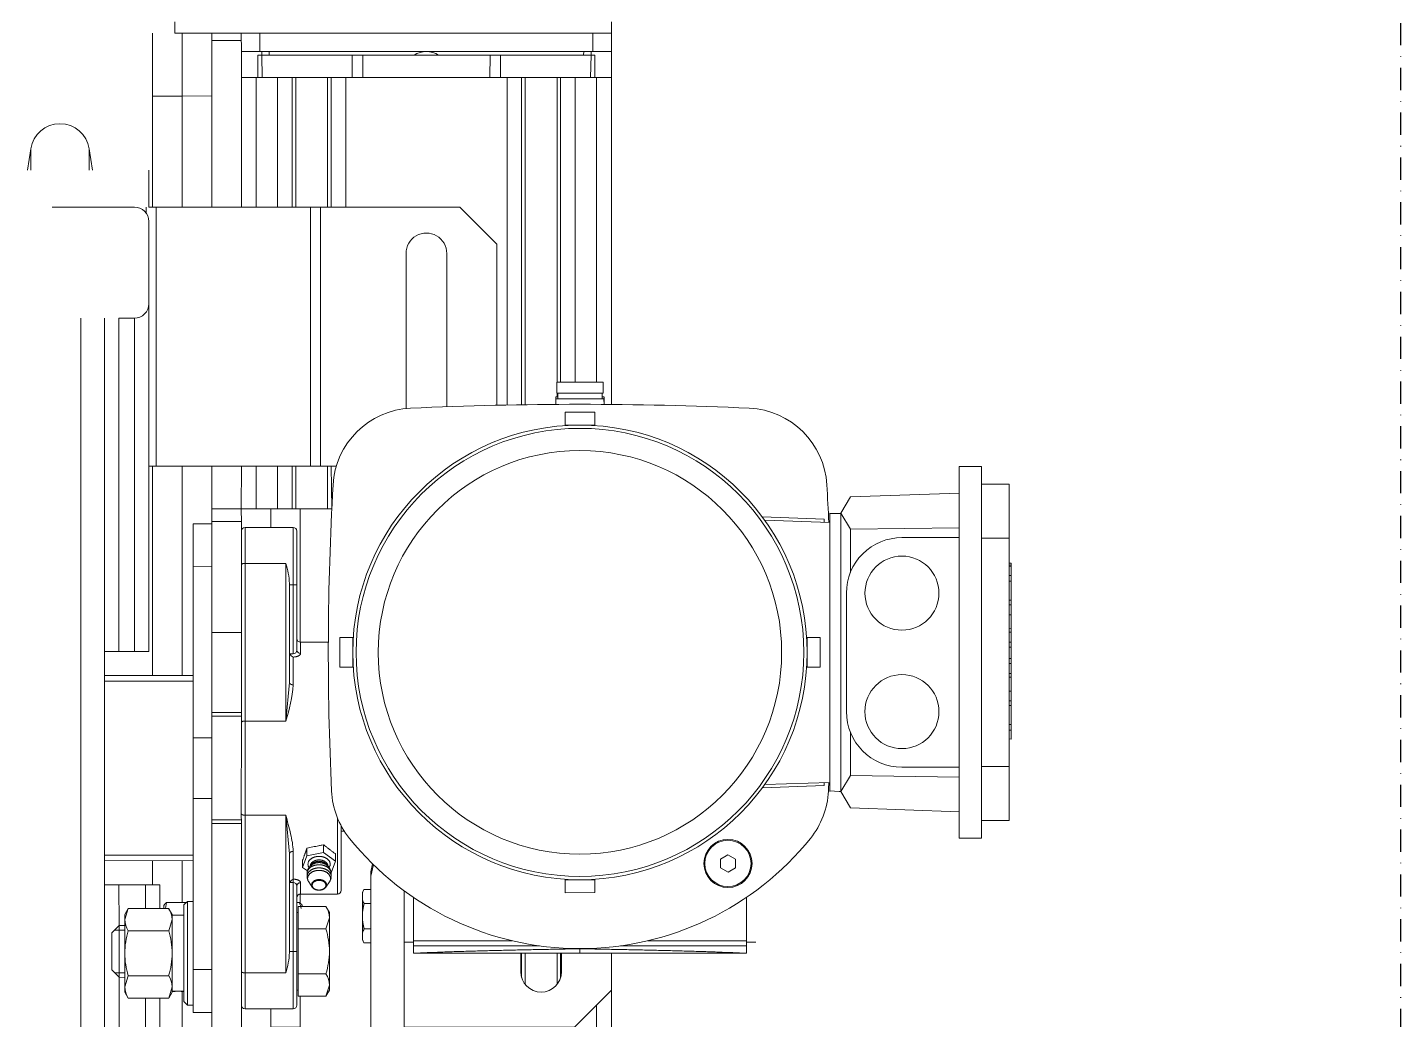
# Model space of a CAD drawing. Header units: millimetres. Extents: x 2179 to 48742, y 3478 to 161002.
# Drawn here: x 34698.8 to 35069.8, y 140109 to 140376.9 of the extents above; entities that cross this region are included whole.
import ezdxf

# ---------------------------------------------------------------- set-up
doc = ezdxf.new("R2010")
doc.units = ezdxf.units.MM
doc.linetypes.add('1_Čerchovaná 6_0mm', pattern=[12, 6, -3, 0, -3])
doc.layers.add('0-1', color=7, linetype='Continuous', lineweight=9)
doc.layers.add('2966-1_navrh dispozice stroju-HK_02_dwg-1', color=7, linetype='Continuous', lineweight=9, true_color=0x919191)
doc.layers.add('S-GRID-1', color=9, linetype='1_Čerchovaná 6_0mm', lineweight=25, true_color=0x808080)

# ---------------------------------------------------------------- blocks, each defined once
blk = doc.blocks.new('2966-1_navrh dispozice stroju-HK_02_dwg-876232-1NP _ stroje')
at = {"layer": '0-1'}
for p, q in [((-58568.56, 56900.21), (-58515.72, 56868.45)), ((-58575.66, 56888.73), (-58583.65, 56875.44)), ((-58743.44, 56879.91), (-58740.87, 56878.36)), ((-58529.56, 56877.35), (-58530.93, 56878.17)), ((-58730.59, 56872.18), (-58654.91, 56826.69)), ((-58739.59, 56868.84), (-58740.45, 56869.36)), ((-58606.78, 56846.09), (-58597.2, 56860.84)), ((-58530.51, 56843.5), (-58522.52, 56856.79)), ((-58578.52, 56854.86), (-58551.09, 56838.37)), ((-58751.17, 56849.57), (-58746.03, 56846.48)), ((-58752.63, 56847.15), (-58747.49, 56844.06)), ((-58533.38, 56825.99), (-58535.76, 56830.4)), ((-58657.52, 56825.34), (-58658.8, 56826.11)), ((-58657.95, 56825.6), (-58657.7, 56826.01)), ((-58657.27, 56825.75), (-58657.69, 56826.03)), ((-58537.05, 56824.68), (-58545.58, 56809.31)), ((-58770.34, 56817.68), (-58765.2, 56814.59)), ((-58667.69, 56817.16), (-58665.12, 56815.61)), ((-58664.99, 56815.83), (-58663.7, 56815.06)), ((-58771.8, 56815.26), (-58766.66, 56812.17)), ((-58712.8, 56809.57), (-58677.32, 56788.24)), ((-58682.56, 56778.56), (-58718.47, 56800.14)), ((-58789.81, 56796.94), (-58785.53, 56794.36)), ((-58783.38, 56795.99), (-58784.24, 56796.51)), ((-58790.68, 56791.62), (-58794.8, 56784.77)), ((-58511.98, 56783.36), (-58525.71, 56760.5)), ((-58511.62, 56783.14), (-58510.37, 56785.31)), ((-58756.23, 56761.58), (-58781.94, 56777.04)), ((-58790.18, 56763.33), (-58804.75, 56772.08)), ((-58680.11, 56752.35), (-58670.25, 56746.42)), ((-58765.37, 56746.38), (-58763.97, 56745.54)), ((-58763.96, 56748.73), (-58703.96, 56712.66)), ((-58767, 56743.66), (-58778.43, 56724.65)), ((-58685.04, 56744.13), (-58675.19, 56738.21)), ((-58684.54, 56744.97), (-58674.68, 56739.05)), ((-58687.06, 56740.78), (-58677.21, 56734.85)), ((-58674.05, 56740.1), (-58643.2, 56721.55)), ((-58535.46, 56737.74), (-58528.24, 56733.4)), ((-58534.96, 56738.58), (-58529.35, 56735.21)), ((-58534.84, 56738.77), (-58530.56, 56736.19)), ((-58517.95, 56739.69), (-58309.25, 56614.25)), ((-58690.05, 56735.8), (-58680.19, 56729.88)), ((-58539.89, 56730.37), (-58532.67, 56726.02)), ((-58656.96, 56728.75), (-58641.83, 56719.66)), ((-58544.6, 56729.08), (-58558.34, 56706.22)), ((-58536.22, 56726.76), (-58540.51, 56729.34)), ((-58540.4, 56729.53), (-58534.79, 56726.16)), ((-58686.38, 56719.59), (-58696.23, 56725.52)), ((-58745.46, 56721.27), (-58537.19, 56596.08)), ((-58669.14, 56719.73), (-58632.64, 56697.79)), ((-58748.73, 56715.82), (-58540.46, 56590.63)), ((-58640.75, 56717.83), (-58634.32, 56713.97)), ((-58704.48, 56711.81), (-58656.05, 56682.7)), ((-58675.58, 56707.27), (-58673.01, 56711.56)), ((-58594.96, 56705.48), (-58580.07, 56696.53)), ((-58593.78, 56704.77), (-58593.36, 56705.46)), ((-58513.72, 56665.98), (-58579.23, 56705.36)), ((-58557.98, 56706.01), (-58559.31, 56703.89)), ((-58573.82, 56700), (-58572.89, 56701.55)), ((-58634.26, 56697.6), (-58638.38, 56690.74)), ((-58587.61, 56699.27), (-58589.27, 56700.27)), ((-58567.93, 56696.46), (-58567, 56698.01)), ((-58592.85, 56693.4), (-58594.59, 56694.45)), ((-58590.04, 56694), (-58590.04, 56693.99)), ((-58588.68, 56696.24), (-58588.7, 56696.23)), ((-58582.93, 56693.4), (-58583.66, 56694.94)), ((-58565.71, 56694.55), (-58565.56, 56694.46)), ((-58662.75, 56671.56), (-58650.38, 56692.13)), ((-58649.1, 56691.35), (-58661.46, 56670.78)), ((-58590.76, 56690.75), (-58589.26, 56691.41)), ((-58588.77, 56690.97), (-58588.05, 56690.53)), ((-58586.53, 56690.16), (-58584.83, 56690.24)), ((-58635.97, 56683.46), (-58633.39, 56687.75)), ((-58587.23, 56686.83), (-58572.11, 56677.74)), ((-58584.92, 56686.51), (-58582.79, 56685.24)), ((-58614.38, 56676.32), (-58610.26, 56683.18)), ((-58610.85, 56684.7), (-58574.36, 56662.76)), ((-58583.04, 56685.11), (-58583.39, 56684.52)), ((-58580.91, 56683.47), (-58581.11, 56683.15)), ((-58621.95, 56675.03), (-58619.37, 56679.32)), ((-58562.86, 56681.36), (-58566.72, 56674.94)), ((-58563.11, 56672.33), (-58562.91, 56672.65)), ((-58621.18, 56646.57), (-58608.82, 56667.14)), ((-58607.53, 56666.37), (-58619.9, 56645.8)), ((-58613.2, 56656.94), (-58607.63, 56653.59)), ((-58596.22, 56656.65), (-58597.87, 56653.91)), ((-58600.57, 56652.96), (-58601.32, 56653.41)), ((-58582.33, 56651.22), (-58579.76, 56655.51)), ((-58608.61, 56651.95), (-58603.15, 56648.67)), ((-58602.42, 56638.53), (-58601.01, 56640.86)), ((-58580.35, 56639.53), (-58556.79, 56625.37)), ((-58592.52, 56632.58), (-58591.12, 56634.91)), ((-58582.36, 56636.18), (-58555.04, 56619.75))]:
    blk.add_line(p, q, dxfattribs=at)
at = {"layer": '0-1', "flags": 128}
for points in [[(-58584.91, 56901.29), (-58581.05, 56907.72), (-58568.56, 56900.21), (-58572.42, 56893.78)], [(-58592.75, 56864.66), (-58597.77, 56864.69), (-58600.25, 56869.17), (-58585.97, 56894.93)], [(-58562.42, 56897.1), (-58562.5, 56897.15), (-58562.76, 56896.72), (-58562.42, 56897.1), (-58562.04, 56896.87)], [(-58562.3, 56896.45), (-58562.04, 56896.87), (-58561.68, 56896.66), (-58561.72, 56896.68), (-58561.98, 56896.26), (-58561.68, 56896.66), (-58559.67, 56895.45)], [(-58558.35, 56894.66), (-58559.67, 56895.45), (-58559.93, 56895.02)], [(-58553.96, 56892.02), (-58558.35, 56894.66), (-58558.61, 56894.23)], [(-58577.96, 56890.11), (-58592.75, 56864.66), (-58582.74, 56858.64)], [(-58552.59, 56891.19), (-58553.96, 56892.02), (-58554.22, 56891.59)], [(-58550.57, 56889.98), (-58552.86, 56891.36), (-58553.12, 56890.93)], [(-58547.37, 56888.06), (-58550.57, 56889.98), (-58550.83, 56889.55)], [(-58546.56, 56887.57), (-58547.37, 56888.06), (-58547.63, 56887.63)], [(-58546.81, 56887.14), (-58546.56, 56887.57), (-58544.23, 56886.17), (-58544.28, 56886.2), (-58544.53, 56885.77), (-58544.23, 56886.17), (-58543.08, 56885.48)], [(-58540.44, 56883.89), (-58543.08, 56885.48), (-58543.34, 56885.05)], [(-58540.69, 56883.46), (-58540.44, 56883.89), (-58539.24, 56883.17), (-58539.28, 56883.2), (-58539.54, 56882.77), (-58539.24, 56883.17), (-58536.96, 56881.8)], [(-58536.14, 56881.31), (-58536.96, 56881.8), (-58537.22, 56881.37)], [(-58532.94, 56879.39), (-58536.14, 56881.31), (-58536.4, 56880.88)], [(-58533.2, 56878.96), (-58532.94, 56879.39), (-58530.65, 56878.01), (-58530.91, 56877.58)], [(-58804.23, 56778.77), (-58801.66, 56777.23), (-58740.87, 56878.36), (-58736.58, 56875.79)], [(-58732.65, 56868.75), (-58730.59, 56872.18), (-58736.58, 56875.79), (-58739.16, 56871.5)], [(-58525.17, 56874.71), (-58529.56, 56877.35), (-58529.81, 56876.92)], [(-58788.1, 56790.08), (-58785.53, 56794.36), (-58739.16, 56871.5), (-58743.45, 56874.08)], [(-58779.79, 56790.33), (-58784.93, 56793.42), (-58784.33, 56794.42), (-58771.8, 56815.26), (-58770.34, 56817.68), (-58752.63, 56847.15), (-58751.17, 56849.57), (-58738.65, 56870.41), (-58738.05, 56871.41), (-58732.9, 56868.32)], [(-58523.85, 56873.92), (-58525.17, 56874.71), (-58525.43, 56874.28)], [(-58524.1, 56873.49), (-58523.85, 56873.92), (-58521.84, 56872.71), (-58521.79, 56872.68), (-58522.1, 56872.28), (-58521.79, 56872.68)], [(-58733.51, 56867.32), (-58738.56, 56870.56), (-58739.42, 56871.07)], [(-58662.15, 56826.37), (-58732.65, 56868.75), (-58735.63, 56863.78)], [(-58519.58, 56862.02), (-58515.72, 56868.45), (-58503.23, 56860.94), (-58507.09, 56854.51)], [(-58598.02, 56864.25), (-58599.31, 56862.11), (-58599.2, 56862.04), (-58598.02, 56864.25), (-58597.76, 56864.68)], [(-58597.76, 56864.68), (-58533.4, 56825.99), (-58533.65, 56825.56), (-58535.05, 56823.48), (-58599.2, 56862.04)], [(-58667.16, 56818.04), (-58737.65, 56860.42), (-58738.16, 56859.58)], [(-58665.14, 56821.4), (-58735.63, 56863.78), (-58737.65, 56860.42)], [(-58742.59, 56852.21), (-58738.16, 56859.58), (-58667.66, 56817.2), (-58661.25, 56827.87), (-58658.68, 56826.33), (-58665.09, 56815.66), (-58664.23, 56815.14)], [(-58607.85, 56846), (-58598.75, 56860.01), (-58598.03, 56859.55)], [(-58520.23, 56855.41), (-58535.76, 56830.4), (-58545.78, 56836.43)], [(-58667.35, 56805.84), (-58743.09, 56851.37), (-58745.11, 56848.01)], [(-58666.86, 56806.68), (-58742.59, 56852.21), (-58743.09, 56851.37)], [(-58512.21, 56850.59), (-58528.26, 56825.9), (-58533.38, 56825.99)], [(-58669.31, 56802.44), (-58745.11, 56848.01), (-58767.58, 56810.64)], [(-58657.69, 56826.03), (-58655.96, 56824.99), (-58657.27, 56825.75), (-58663.95, 56814.64)], [(-58545.16, 56808.31), (-58537.06, 56822.93), (-58537.8, 56823.34)], [(-58534.94, 56823.41), (-58535.05, 56823.48), (-58533.65, 56825.56)], [(-58670.7, 56800.01), (-58707.99, 56822.43), (-58721.71, 56819.01), (-58741.08, 56786.78)], [(-58664.39, 56814.89), (-58664.38, 56814.9), (-58663.95, 56814.64), (-58662.65, 56813.84), (-58664.39, 56814.89), (-58664.13, 56815.31)], [(-58737.58, 56792.61), (-58767.58, 56810.64), (-58769.6, 56807.28)], [(-58740.1, 56788.41), (-58770.1, 56806.44), (-58774.53, 56799.07)], [(-58739.6, 56789.25), (-58769.6, 56807.28), (-58770.1, 56806.44)], [(-58745.04, 56780.2), (-58775.04, 56798.23), (-58777.06, 56794.87)], [(-58744.53, 56781.04), (-58774.53, 56799.07), (-58775.04, 56798.23)], [(-58779.18, 56791.33), (-58784.41, 56794.28), (-58785.27, 56794.79)], [(-58747.06, 56776.84), (-58777.06, 56794.87), (-58780.04, 56789.9)], [(-58792.39, 56792.65), (-58788.1, 56790.08), (-58782.1, 56786.47), (-58752.11, 56768.44)], [(-58750.05, 56771.87), (-58780.04, 56789.9), (-58782.1, 56786.47)], [(-58681.09, 56750.71), (-58682.48, 56748.39), (-58742.48, 56784.46), (-58741.08, 56786.78), (-58681.09, 56750.71), (-58678.89, 56754.37)], [(-58528.33, 56753.48), (-58510.8, 56782.65), (-58511.98, 56783.36), (-58522.03, 56789.4)], [(-58796.51, 56785.8), (-58781.94, 56777.04), (-58786.06, 56770.18), (-58800.63, 56778.94), (-58786.06, 56770.18), (-58790.18, 56763.33), (-58764.47, 56747.87)], [(-58742.48, 56784.46), (-58763.96, 56748.73), (-58764.99, 56747.01), (-58773.56, 56752.16)], [(-58532.27, 56743.05), (-58509.08, 56781.62), (-58510.8, 56782.65)], [(-58678.13, 56733.31), (-58674.05, 56740.1), (-58669.66, 56747.4), (-58679.6, 56753.19)], [(-58527.89, 56750.34), (-58519.32, 56745.18), (-58307.19, 56617.67)], [(-58682.48, 56748.39), (-58703.96, 56712.66), (-58704.99, 56710.95)], [(-58539.6, 56692.04), (-58515.9, 56731.46), (-58519.32, 56745.18)], [(-58668.32, 56674.9), (-58666.31, 56678.26), (-58664.15, 56681.84), (-58662.14, 56685.19), (-58742.63, 56733.57), (-58761.64, 56745), (-58742.63, 56733.57)], [(-58557.17, 56705.51), (-58555.45, 56704.48), (-58532.27, 56743.05), (-58533.29, 56743.67)], [(-58781.39, 56739.13), (-58786.75, 56741.32), (-58781.85, 56738.37)], [(-58677.45, 56724.73), (-58670.76, 56735.87), (-58657.47, 56727.89), (-58657.99, 56727.03)], [(-58641.96, 56717.53), (-58641.5, 56718.29), (-58657.47, 56727.89), (-58656.96, 56728.75), (-58669.39, 56736.22)], [(-58568.39, 56712.26), (-58558.34, 56706.22), (-58557.17, 56705.51), (-58539.63, 56734.68)], [(-58692.11, 56732.38), (-58682.26, 56726.45), (-58686.38, 56719.59), (-58683.43, 56717.82), (-58679.31, 56724.68), (-58653.63, 56709.25), (-58657.75, 56702.39), (-58683.43, 56717.82)], [(-58673.85, 56730.73), (-58678.13, 56733.31), (-58682.26, 56726.45), (-58682.01, 56726.3), (-58679.31, 56724.68)], [(-58790.45, 56724.06), (-58794.9, 56727.77), (-58790, 56724.82)], [(-58664.15, 56681.84), (-58741.29, 56728.21), (-58743.44, 56724.62), (-58666.31, 56678.26)], [(-58605.19, 56694.13), (-58610.85, 56684.7), (-58632.64, 56697.79), (-58626.97, 56707.22), (-58663.47, 56729.16), (-58669.14, 56719.73), (-58677.45, 56724.73)], [(-58658.28, 56727.21), (-58635.4, 56713.46), (-58626.97, 56707.22)], [(-58640.54, 56720.04), (-58643.16, 56721.62), (-58639.29, 56728.05)], [(-58682.95, 56717.53), (-58685.53, 56713.25), (-58675.58, 56707.27), (-58635.97, 56683.46), (-58621.95, 56675.03), (-58582.33, 56651.22), (-58572.39, 56645.24), (-58569.82, 56649.53)], [(-58657.75, 56702.39), (-58639.24, 56691.26), (-58635.12, 56698.12), (-58653.63, 56709.25)], [(-58530.17, 56686.37), (-58527.59, 56690.65), (-58495.02, 56671.08), (-58502.24, 56659.08), (-58513.72, 56665.98), (-58509.08, 56673.69), (-58571.2, 56711.03)], [(-58597.28, 56705.71), (-58579.72, 56695.16), (-58584.88, 56686.58), (-58587.5, 56688.16)], [(-58581.82, 56707.47), (-58580.24, 56705.97), (-58579.23, 56705.36), (-58581.53, 56707.54)], [(-58576.11, 56703.48), (-58577.09, 56701.85), (-58576.7, 56701.16)], [(-58576.7, 56701.16), (-58574.95, 56700.1), (-58571.13, 56697.81), (-58567.31, 56695.51), (-58565.71, 56694.55), (-58564.76, 56694.44), (-58563.78, 56696.07)], [(-58609.4, 56682.66), (-58611.69, 56684.03), (-58632.83, 56696.74), (-58635.12, 56698.12)], [(-58593.24, 56698.35), (-58592.97, 56698.81), (-58593.09, 56698.75), (-58591.27, 56697.66)], [(-58584.7, 56696.1), (-58585.53, 56696.62), (-58587.61, 56699.27), (-58591.27, 56697.66), (-58592.85, 56693.4), (-58590.76, 56690.75), (-58592.42, 56691.75)], [(-58573.14, 56676.03), (-58572.62, 56676.88), (-58559.34, 56668.9), (-58566.04, 56657.76), (-58574.36, 56662.76), (-58568.69, 56672.19), (-58605.19, 56694.13), (-58595.72, 56689.6), (-58572.85, 56675.85)], [(-58639.24, 56691.26), (-58633.39, 56687.75), (-58619.37, 56679.32), (-58613.53, 56675.8)], [(-58595.77, 56690.8), (-58589.35, 56686.94), (-58588.59, 56686.48), (-58589.05, 56685.72)], [(-58559.78, 56680.6), (-58557.67, 56678.23), (-58561.52, 56671.82), (-58564.12, 56673.38), (-58566.72, 56674.94), (-58571.91, 56678.06), (-58577.11, 56681.19), (-58579.71, 56682.75), (-58582.31, 56684.31), (-58578.45, 56690.73), (-58576.57, 56690.69), (-58575.37, 56689.97), (-58567.57, 56685.28), (-58559.78, 56680.6), (-58558.57, 56679.87), (-58557.67, 56678.23)], [(-58575.37, 56689.97), (-58573.25, 56687.6), (-58577.11, 56681.19)], [(-58588.59, 56686.48), (-58572.62, 56676.88), (-58572.11, 56677.74), (-58559.68, 56670.27)], [(-58540.67, 56632.01), (-58523.53, 56621.71), (-58519.41, 56628.56), (-58536.55, 56638.87), (-58540.67, 56632.01), (-58613.53, 56675.8), (-58609.4, 56682.66), (-58536.55, 56638.87)], [(-58581.78, 56685.19), (-58582.1, 56685.38), (-58582.23, 56685.38)], [(-58562.43, 56663.76), (-58558.14, 56661.18), (-58554.06, 56667.97), (-58561.24, 56672.28)], [(-58598.1, 56660.7), (-58598.91, 56659.36), (-58574.91, 56644.93), (-58574.11, 56646.27)], [(-58598.79, 56658.9), (-58601.52, 56654.37), (-58600.36, 56653.31)], [(-58598.91, 56659.36), (-58598.59, 56658.07), (-58576.2, 56644.61), (-58574.91, 56644.93)], [(-58601.13, 56652.02), (-58606.6, 56655.3), (-58608.61, 56651.95), (-58612.31, 56645.8), (-58614.32, 56642.45)], [(-58605.54, 56644.68), (-58604.63, 56643.04), (-58603.43, 56642.32), (-58605.54, 56644.68), (-58599.92, 56654.04), (-58598.04, 56654.01), (-58596.83, 56653.29), (-58589.04, 56648.6), (-58581.25, 56643.92), (-58580.04, 56643.19), (-58579.13, 56641.55)], [(-58600.35, 56641.56), (-58594.72, 56650.92), (-58596.83, 56653.29)], [(-58544.76, 56613.57), (-58531.47, 56605.59), (-58533.02, 56603.01), (-58535.17, 56599.43), (-58590.84, 56633), (-58593.58, 56632.31), (-58602.15, 56637.46), (-58602.84, 56640.21), (-58612.31, 56645.8)], [(-58587.84, 56632.95), (-58595.64, 56637.63), (-58603.43, 56642.32)], [(-58602.06, 56641.49), (-58602.84, 56640.21), (-58590.84, 56633), (-58590.06, 56634.28)], [(-58581.25, 56643.92), (-58579.13, 56641.55), (-58584.76, 56632.19), (-58586.64, 56632.22), (-58587.84, 56632.95), (-58589.96, 56635.31), (-58584.33, 56644.67)]]:
    blk.add_lwpolyline(points, dxfattribs=at)
for points in [[(-58506.07, 56846.9), (-58592.12, 56898.62), (-58589.03, 56903.76), (-58502.98, 56852.04)], [(-58565.05, 56838.45), (-58566.85, 56835.45), (-58573.71, 56839.58), (-58571.9, 56842.58)], [(-58656.57, 56813.1), (-58659.57, 56814.91), (-58655.45, 56821.76), (-58652.45, 56819.96)], [(-58532.48, 56787.52), (-58534.46, 56788.71), (-58534.42, 56791.01), (-58532.4, 56792.13), (-58530.42, 56790.94), (-58530.46, 56788.64)], [(-58760.35, 56754.73), (-58786.06, 56770.18)], [(-58547.23, 56756.71), (-58544.23, 56754.91), (-58548.35, 56748.05), (-58551.35, 56749.86)], [(-58630.09, 56730.24), (-58631.9, 56727.24), (-58638.75, 56731.36), (-58636.95, 56734.36)], [(-58651.93, 56689.55), (-58700.35, 56718.66)], [(-58599.36, 56657.96), (-58609.08, 56663.79)], [(-58560.65, 56634.69), (-58578.83, 56645.61)]]:
    blk.add_lwpolyline(points, close=True, dxfattribs=at)
at = {"layer": '0-1'}
for centre, radius in [((-58570.79, 56867.72), 10), ((-58543.37, 56851.23), 10), ((-58601.9, 56784.91), 61.38), ((-58601.9, 56784.91), 60.5), ((-58601.9, 56784.91), 54.5), ((-58532.44, 56789.82), 6.5), ((-58532.44, 56789.82), 6.25)]:
    blk.add_circle(centre, radius, dxfattribs=at)
for centre, radius, start, end in [((-58570.79, 56867.72), 15, 148.9896, 238.9896), ((-58616.53, 56845.92), 22, 62.2299, 146.3667), ((-58979.02, 56157.53), 800, 61.50407, 62.22993), ((-57802.25, 56304.23), 1000, 146.3667, 151.61258), ((-58543.37, 56851.23), 15, 238.9896, 328.9896), ((-58757.2, 56829.84), 6, 115.4323, 182.547), ((-58979.02, 56157.53), 800, 56.30724, 56.47521), ((-58547.43, 56804.84), 22, 20.1045, 56.3072), ((-58601.9, 56784.91), 80, 277.8748, 20.1045), ((-58715.63, 56804.85), 5.5, 58.9896, 238.9896), ((-58662.65, 56769.2), 22, 151.6126, 235.7493), ((-58224.78, 57412.29), 800, 235.74935, 241.67204), ((-58763.65, 56741.65), 3.91, 58.9896, 148.9896), ((-58763.65, 56741.65), 3.91, 58.9896, 148.9896), ((-58789.78, 56733.91), 8, 67.7758, 230.2034), ((-58669.9, 56735.36), 1, 58.9896, 148.9896), ((-58533.39, 56731.48), 5.5, 238.9896, 58.9896), ((-58744.64, 56730.22), 3.91, 328.9896, 58.9896), ((-58744.64, 56730.22), 3.91, 328.9896, 58.9896), ((-58668.32, 56708.39), 21.33, 61.9109, 76.8479), ((-58676.6, 56724.22), 1, 148.9896, 238.9896), ((-58644.01, 56722.13), 1, 238.9896, 328.9896), ((-58641.38, 56720.5), 0.958, 241.8096, 331.5561), ((-58642.4, 56718.79), 1.03, 330.6784, 56.6377), ((-58641.79, 56719.4), 1.88, 264.7353, 303.6278), ((-58656.59, 56682.35), 38.67, 40.017, 54.851), ((-58593.95, 56727.45), 22, 241.672, 277.8748), ((-58572.96, 56704.09), 4.69, 208.4369, 220.088), ((-58586.85, 56694.35), 2.57, 56.9898, 116.0038), ((-58573.9, 56704.9), 4.91, 257.5989, 270.8838), ((-58585.4, 56694.42), 1.79, 14.6884, 67.7535), ((-58580.58, 56695.67), 1, 328.9896, 58.9896), ((-58563.51, 56698.68), 4.94, 206.6899, 219.8758), ((-58564.7, 56699.11), 4.67, 257.5011, 269.2166), ((-58586.77, 56692.32), 2.16, 234.256, 277.3425), ((-58578.27, 56684.8), 5.93, 60.6539, 91.7097), ((-58587.44, 56686.76), 1.91, 174.7057, 212.8898), ((-58587.73, 56685.93), 1.03, 61.2728, 147.3696), ((-58584.02, 56686.07), 1, 148.9896, 238.9896), ((-58584.59, 56675.37), 9.86, 71.4645, 80.9469), ((-58562.68, 56675.43), 5.93, 60.6539, 91.7097), ((-58584.65, 56658.28), 21.17, 41.0736, 56.1261), ((-58560.19, 56669.41), 1, 328.9896, 58.9896), ((-58566.89, 56658.27), 1, 238.9896, 328.9896), ((-58599.74, 56648.12), 5.93, 60.6539, 91.7097), ((-58600.52, 56647.48), 5.93, 240.6539, 271.7097), ((-58584.15, 56638.75), 5.93, 60.6539, 91.7097), ((-58584.94, 56638.11), 5.93, 240.6539, 271.7097)]:
    blk.add_arc(centre, radius, start, end, dxfattribs=at)
for points, degree, knots in [([(-58509.08, 56781.62), (-58510.47, 56779.55), (-58512.58, 56776.34), (-58515.43, 56771.93), (-58517.7, 56768.41), (-58520, 56764.8), (-58522.31, 56761.16), (-58524.6, 56757.54), (-58526.85, 56753.96), (-58529.75, 56749.35), (-58531.89, 56745.92), (-58533.29, 56743.67)], 3, [0, 0, 0, 0, 0.165908, 0.256104, 0.34973, 0.445224, 0.541265, 0.636766, 0.730862, 0.822893, 1, 1, 1, 1]), ([(-58533.29, 56743.67), (-58534.63, 56741.37), (-58536.65, 56737.87), (-58539.36, 56733.15), (-58541.47, 56729.48), (-58543.59, 56725.76), (-58545.72, 56722.01), (-58547.83, 56718.29), (-58549.88, 56714.63), (-58552.43, 56710.05), (-58554.27, 56706.68), (-58555.45, 56704.48)], 3, [0, 0, 0, 0, 0.177107, 0.269138, 0.363234, 0.458735, 0.554776, 0.65027, 0.743896, 0.834092, 1, 1, 1, 1]), ([(-58669.14, 56719.73), (-58669.15, 56719.71), (-58669.17, 56719.67), (-58669.2, 56719.63), (-58669.22, 56719.59), (-58669.24, 56719.55), (-58669.26, 56719.51), (-58669.28, 56719.47), (-58669.29, 56719.43), (-58669.31, 56719.39), (-58669.33, 56719.34), (-58669.35, 56719.29), (-58669.37, 56719.23), (-58669.38, 56719.17), (-58669.4, 56719.09), (-58669.41, 56719.02), (-58669.42, 56718.95), (-58669.42, 56718.89), (-58669.42, 56718.85), (-58669.41, 56718.81), (-58669.4, 56718.77), (-58669.38, 56718.73), (-58669.36, 56718.7), (-58669.34, 56718.69), (-58669.33, 56718.68)], 3, [0, 0, 0, 0, 0.070176, 0.10687, 0.145604, 0.187259, 0.22708, 0.265041, 0.300949, 0.34021, 0.383448, 0.431344, 0.484584, 0.543736, 0.609004, 0.679827, 0.741682, 0.792458, 0.830381, 0.867337, 0.902813, 0.936555, 0.963613, 1, 1, 1, 1]), ([(-58640.75, 56717.83), (-58640.68, 56717.94), (-58640.6, 56718.1), (-58640.5, 56718.32), (-58640.44, 56718.48), (-58640.39, 56718.64), (-58640.34, 56718.79), (-58640.31, 56718.95), (-58640.28, 56719.09), (-58640.27, 56719.23), (-58640.27, 56719.36), (-58640.27, 56719.48), (-58640.28, 56719.6), (-58640.31, 56719.7), (-58640.34, 56719.79), (-58640.37, 56719.87), (-58640.44, 56719.96), (-58640.49, 56720.02), (-58640.54, 56720.04)], 3, [0, 0, 0, 0, 0.15246, 0.227069, 0.30002, 0.370906, 0.43932, 0.504859, 0.567137, 0.625805, 0.680643, 0.7316, 0.778787, 0.822402, 0.862711, 0.900074, 0.934965, 1, 1, 1, 1]), ([(-58635.4, 56713.46), (-58635.36, 56713.43), (-58635.3, 56713.41), (-58635.21, 56713.39), (-58635.14, 56713.39), (-58635.07, 56713.4), (-58635, 56713.41), (-58634.94, 56713.43), (-58634.88, 56713.46), (-58634.82, 56713.48), (-58634.76, 56713.51), (-58634.71, 56713.55), (-58634.67, 56713.58), (-58634.62, 56713.62), (-58634.58, 56713.65), (-58634.54, 56713.69), (-58634.51, 56713.73), (-58634.47, 56713.76), (-58634.44, 56713.8), (-58634.41, 56713.84), (-58634.37, 56713.89), (-58634.34, 56713.94), (-58634.32, 56713.97)], 3, [0, 0, 0, 0, 0.105952, 0.158979, 0.211905, 0.264504, 0.316489, 0.367567, 0.41748, 0.466033, 0.513103, 0.55864, 0.602652, 0.645196, 0.686365, 0.726276, 0.765062, 0.802868, 0.839843, 0.876138, 0.911904, 1, 1, 1, 1]), ([(-58632.64, 56697.79), (-58632.65, 56697.77), (-58632.67, 56697.73), (-58632.7, 56697.69), (-58632.72, 56697.65), (-58632.74, 56697.61), (-58632.76, 56697.57), (-58632.78, 56697.53), (-58632.79, 56697.49), (-58632.81, 56697.45), (-58632.83, 56697.4), (-58632.85, 56697.35), (-58632.87, 56697.29), (-58632.89, 56697.23), (-58632.9, 56697.15), (-58632.92, 56697.08), (-58632.92, 56697.01), (-58632.92, 56696.95), (-58632.92, 56696.91), (-58632.91, 56696.87), (-58632.9, 56696.83), (-58632.88, 56696.79), (-58632.86, 56696.76), (-58632.84, 56696.75), (-58632.83, 56696.74)], 3, [0, 0, 0, 0, 0.070176, 0.10687, 0.145604, 0.187259, 0.22708, 0.265041, 0.300949, 0.34021, 0.383448, 0.431344, 0.484584, 0.543736, 0.609004, 0.679827, 0.741682, 0.792458, 0.830381, 0.867337, 0.902813, 0.936555, 0.963613, 1, 1, 1, 1]), ([(-58594.59, 56694.45), (-58594.42, 56694.95), (-58594.16, 56695.7), (-58593.8, 56696.72), (-58593.53, 56697.52), (-58593.34, 56698.07), (-58593.24, 56698.35)], 3, [0, 0, 0, 0, 0.384493, 0.579863, 0.777798, 1, 1, 1, 1]), ([(-58592.97, 56698.81), (-58592.76, 56698.89), (-58592.44, 56699.01), (-58592.01, 56699.17), (-58591.68, 56699.3), (-58591.35, 56699.42), (-58591.01, 56699.56), (-58590.67, 56699.69), (-58590.33, 56699.83), (-58589.86, 56700.02), (-58589.51, 56700.17), (-58589.27, 56700.27)], 3, [0, 0, 0, 0, 0.171099, 0.258151, 0.346378, 0.43582, 0.526522, 0.618528, 0.711882, 0.806633, 1, 1, 1, 1]), ([(-58587.04, 56696.93), (-58587.12, 56697.07), (-58587.25, 56697.26), (-58587.47, 56697.46), (-58587.64, 56697.58), (-58587.83, 56697.68), (-58588.02, 56697.75), (-58588.23, 56697.79), (-58588.44, 56697.81), (-58588.64, 56697.8), (-58588.85, 56697.77), (-58589.04, 56697.72), (-58589.23, 56697.66), (-58589.41, 56697.59), (-58589.58, 56697.51), (-58589.74, 56697.41), (-58589.89, 56697.32), (-58590.03, 56697.21), (-58590.16, 56697.11), (-58590.29, 56697), (-58590.4, 56696.88), (-58590.51, 56696.77), (-58590.61, 56696.65), (-58590.71, 56696.53), (-58590.8, 56696.41), (-58590.89, 56696.29), (-58590.97, 56696.17), (-58591.04, 56696.04), (-58591.12, 56695.91), (-58591.18, 56695.78), (-58591.25, 56695.64), (-58591.31, 56695.5), (-58591.36, 56695.35), (-58591.41, 56695.2), (-58591.46, 56695.05), (-58591.5, 56694.89), (-58591.53, 56694.72), (-58591.55, 56694.55), (-58591.57, 56694.37), (-58591.58, 56694.18), (-58591.57, 56694), (-58591.55, 56693.8), (-58591.52, 56693.61), (-58591.47, 56693.41), (-58591.4, 56693.22), (-58591.31, 56693.03), (-58591.19, 56692.86), (-58591.02, 56692.64), (-58590.85, 56692.51), (-58590.73, 56692.44)], 3, [0, 0, 0, 0, 0.053297, 0.07654, 0.099791, 0.123043, 0.146285, 0.169494, 0.192622, 0.215597, 0.238334, 0.260742, 0.282739, 0.304258, 0.325253, 0.3457, 0.365592, 0.384944, 0.403781, 0.422143, 0.440073, 0.457623, 0.474848, 0.491804, 0.508552, 0.52515, 0.541657, 0.558134, 0.574642, 0.591239, 0.607987, 0.624944, 0.642169, 0.659719, 0.677649, 0.69601, 0.714848, 0.734199, 0.754092, 0.774538, 0.795533, 0.817052, 0.839049, 0.861458, 0.884194, 0.90717, 0.930297, 0.953506, 1, 1, 1, 1]), ([(-58587.56, 56696.8), (-58587.65, 56696.85), (-58587.79, 56696.9), (-58587.99, 56696.95), (-58588.16, 56696.96), (-58588.32, 56696.95), (-58588.48, 56696.93), (-58588.64, 56696.89), (-58588.79, 56696.85), (-58588.93, 56696.79), (-58589.06, 56696.72), (-58589.19, 56696.65), (-58589.31, 56696.57), (-58589.42, 56696.49), (-58589.52, 56696.4), (-58589.62, 56696.32), (-58589.71, 56696.23), (-58589.8, 56696.14), (-58589.88, 56696.05), (-58589.95, 56695.95), (-58590.03, 56695.86), (-58590.09, 56695.76), (-58590.16, 56695.66), (-58590.22, 56695.56), (-58590.28, 56695.46), (-58590.33, 56695.35), (-58590.38, 56695.24), (-58590.43, 56695.13), (-58590.47, 56695.02), (-58590.51, 56694.9), (-58590.55, 56694.78), (-58590.58, 56694.65), (-58590.6, 56694.52), (-58590.62, 56694.38), (-58590.63, 56694.24), (-58590.64, 56694.09), (-58590.64, 56693.95), (-58590.62, 56693.79), (-58590.59, 56693.64), (-58590.55, 56693.48), (-58590.5, 56693.33), (-58590.43, 56693.19), (-58590.34, 56693.05), (-58590.2, 56692.88), (-58590.09, 56692.78), (-58590, 56692.73)], 3, [0, 0, 0, 0, 0.046127, 0.072203, 0.098188, 0.124002, 0.149549, 0.174726, 0.199441, 0.223619, 0.247208, 0.270181, 0.292531, 0.314274, 0.335439, 0.356069, 0.376214, 0.395933, 0.415286, 0.434338, 0.453155, 0.471803, 0.49035, 0.508864, 0.527411, 0.546059, 0.564876, 0.583928, 0.603281, 0.623, 0.643145, 0.663775, 0.68494, 0.706683, 0.729034, 0.752006, 0.775595, 0.799773, 0.824488, 0.849665, 0.875212, 0.901026, 0.927011, 0.953087, 1, 1, 1, 1]), ([(-58573.82, 56700), (-58573.36, 56699.52), (-58572.54, 56698.8), (-58571.69, 56698.14), (-58571.13, 56697.81)], 2, [0, 0, 0, 0.381652, 0.628404, 1, 1, 1]), ([(-58571.13, 56697.81), (-58570.58, 56697.47), (-58569.6, 56697.03), (-58568.57, 56696.64), (-58567.93, 56696.46)], 2, [0, 0, 0, 0.371596, 0.618348, 1, 1, 1]), ([(-58605.19, 56694.13), (-58603.51, 56693.64), (-58600.3, 56692.75), (-58597.16, 56691.6), (-58595.77, 56690.8)], 3, [0, 0, 0, 0, 0.522432, 1, 1, 1, 1]), ([(-58592.42, 56691.75), (-58592.56, 56691.93), (-58592.76, 56692.19), (-58593.04, 56692.54), (-58593.24, 56692.79), (-58593.44, 56693.04), (-58593.64, 56693.29), (-58593.83, 56693.53), (-58594.03, 56693.76), (-58594.28, 56694.07), (-58594.47, 56694.3), (-58594.59, 56694.45)], 3, [0, 0, 0, 0, 0.193894, 0.289054, 0.38284, 0.475227, 0.566199, 0.655741, 0.743847, 0.830512, 1, 1, 1, 1]), ([(-58587.94, 56696.7), (-58588.04, 56696.7), (-58588.19, 56696.68), (-58588.39, 56696.64), (-58588.53, 56696.59), (-58588.66, 56696.54), (-58588.79, 56696.47), (-58588.91, 56696.4), (-58589.02, 56696.33), (-58589.13, 56696.25), (-58589.23, 56696.17), (-58589.32, 56696.09), (-58589.41, 56696), (-58589.49, 56695.92), (-58589.57, 56695.83), (-58589.64, 56695.74), (-58589.71, 56695.65), (-58589.77, 56695.56), (-58589.84, 56695.46), (-58589.89, 56695.37), (-58589.95, 56695.27), (-58590, 56695.17), (-58590.05, 56695.07), (-58590.09, 56694.96), (-58590.13, 56694.85), (-58590.17, 56694.74), (-58590.2, 56694.62), (-58590.23, 56694.5), (-58590.26, 56694.38), (-58590.28, 56694.25), (-58590.29, 56694.11), (-58590.29, 56693.97), (-58590.29, 56693.83), (-58590.28, 56693.69), (-58590.25, 56693.54), (-58590.21, 56693.39), (-58590.14, 56693.19), (-58590.06, 56693.05), (-58589.99, 56692.96)], 3, [0, 0, 0, 0, 0.060247, 0.090528, 0.120255, 0.149335, 0.177707, 0.205337, 0.232219, 0.258371, 0.283827, 0.30864, 0.33287, 0.356587, 0.379864, 0.402779, 0.425411, 0.44784, 0.470148, 0.492415, 0.514723, 0.537152, 0.559784, 0.582699, 0.605977, 0.629693, 0.653923, 0.678736, 0.704193, 0.730344, 0.757226, 0.784856, 0.813228, 0.842309, 0.872035, 0.902317, 0.933043, 1, 1, 1, 1]), ([(-58589.78, 56694.68), (-58589.89, 56694.44), (-58590.04, 56694.08), (-58590.1, 56693.57), (-58590.1, 56693.18), (-58590.04, 56692.8), (-58589.94, 56692.43), (-58589.79, 56692.08), (-58589.6, 56691.74), (-58589.31, 56691.33), (-58589, 56691.09), (-58588.76, 56691)], 3, [0, 0, 0, 0, 0.184819, 0.274986, 0.366086, 0.457264, 0.547776, 0.63824, 0.72961, 0.820882, 1, 1, 1, 1]), ([(-58589.9, 56692.85), (-58589.91, 56692.86), (-58589.94, 56692.9), (-58589.97, 56692.95), (-58590, 56693.03), (-58590.03, 56693.12), (-58590.05, 56693.23), (-58590.07, 56693.36), (-58590.08, 56693.5), (-58590.08, 56693.67), (-58590.06, 56693.85), (-58590.03, 56694.04), (-58589.99, 56694.23), (-58589.93, 56694.44), (-58589.86, 56694.64), (-58589.77, 56694.85), (-58589.67, 56695.05), (-58589.56, 56695.25), (-58589.43, 56695.44), (-58589.3, 56695.62), (-58589.11, 56695.84), (-58588.95, 56695.99), (-58588.85, 56696.08)], 3, [0, 0, 0, 0, 0.017093, 0.032763, 0.053798, 0.080009, 0.111249, 0.147362, 0.18817, 0.233441, 0.282796, 0.335681, 0.391439, 0.449528, 0.509573, 0.571332, 0.634446, 0.698149, 0.761266, 0.822509, 0.881763, 1, 1, 1, 1]), ([(-58588, 56696.64), (-58588.08, 56696.61), (-58588.22, 56696.54), (-58588.4, 56696.44), (-58588.54, 56696.35), (-58588.67, 56696.25), (-58588.79, 56696.16), (-58588.9, 56696.06), (-58589.01, 56695.95), (-58589.11, 56695.85), (-58589.2, 56695.74), (-58589.29, 56695.63), (-58589.38, 56695.52), (-58589.45, 56695.41), (-58589.53, 56695.29), (-58589.6, 56695.18), (-58589.67, 56695.06), (-58589.73, 56694.94), (-58589.79, 56694.81), (-58589.84, 56694.68), (-58589.89, 56694.55), (-58589.94, 56694.41), (-58589.99, 56694.22), (-58590.02, 56694.08), (-58590.04, 56693.99)], 3, [0, 0, 0, 0, 0.082638, 0.131063, 0.178178, 0.224011, 0.268627, 0.312115, 0.354581, 0.396148, 0.436944, 0.477106, 0.516772, 0.556082, 0.59518, 0.634206, 0.673303, 0.712613, 0.752279, 0.792441, 0.833237, 0.874804, 0.91727, 1, 1, 1, 1]), ([(-58588.86, 56696.09), (-58588.95, 56696.01), (-58589.07, 56695.9), (-58589.21, 56695.74), (-58589.3, 56695.63), (-58589.38, 56695.52), (-58589.46, 56695.41), (-58589.53, 56695.3), (-58589.6, 56695.18), (-58589.67, 56695.06), (-58589.73, 56694.94), (-58589.79, 56694.82), (-58589.84, 56694.69), (-58589.89, 56694.56), (-58589.94, 56694.42), (-58589.99, 56694.24), (-58590.02, 56694.1), (-58590.04, 56694)], 3, [0, 0, 0, 0, 0.146857, 0.204495, 0.261237, 0.317278, 0.372818, 0.428056, 0.483193, 0.538431, 0.59397, 0.650011, 0.706753, 0.764392, 0.823118, 0.883117, 1, 1, 1, 1]), ([(-58585.42, 56696.54), (-58585.55, 56696.62), (-58585.76, 56696.7), (-58586.06, 56696.77), (-58586.28, 56696.78), (-58586.51, 56696.77), (-58586.73, 56696.74), (-58586.94, 56696.69), (-58587.14, 56696.63), (-58587.34, 56696.55), (-58587.52, 56696.46), (-58587.69, 56696.36), (-58587.86, 56696.25), (-58588.01, 56696.14), (-58588.15, 56696.02), (-58588.29, 56695.9), (-58588.41, 56695.78), (-58588.53, 56695.66), (-58588.64, 56695.53), (-58588.74, 56695.4), (-58588.84, 56695.27), (-58588.94, 56695.14), (-58589.02, 56695.01), (-58589.11, 56694.87), (-58589.19, 56694.73), (-58589.26, 56694.58), (-58589.33, 56694.43), (-58589.39, 56694.28), (-58589.45, 56694.12), (-58589.51, 56693.96), (-58589.55, 56693.79), (-58589.6, 56693.62), (-58589.63, 56693.44), (-58589.66, 56693.25), (-58589.68, 56693.06), (-58589.68, 56692.86), (-58589.68, 56692.65), (-58589.66, 56692.45), (-58589.62, 56692.23), (-58589.56, 56692.02), (-58589.49, 56691.81), (-58589.39, 56691.61), (-58589.27, 56691.42), (-58589.08, 56691.19), (-58588.9, 56691.04), (-58588.77, 56690.97)], 3, [0, 0, 0, 0, 0.051648, 0.07743, 0.103121, 0.128643, 0.1539, 0.178793, 0.203228, 0.227133, 0.250455, 0.273168, 0.295266, 0.316763, 0.337688, 0.358085, 0.378003, 0.397498, 0.416632, 0.435469, 0.454073, 0.472511, 0.490848, 0.509152, 0.527489, 0.545927, 0.564531, 0.583368, 0.602502, 0.621997, 0.641915, 0.662312, 0.683237, 0.704734, 0.726832, 0.749545, 0.772867, 0.796772, 0.821207, 0.8461, 0.871357, 0.896879, 0.92257, 0.948352, 1, 1, 1, 1]), ([(-58584.7, 56696.11), (-58584.83, 56696.18), (-58585.04, 56696.27), (-58585.34, 56696.33), (-58585.56, 56696.35), (-58585.79, 56696.34), (-58586.01, 56696.31), (-58586.22, 56696.26), (-58586.42, 56696.19), (-58586.62, 56696.11), (-58586.8, 56696.02), (-58586.97, 56695.92), (-58587.13, 56695.82), (-58587.29, 56695.71), (-58587.43, 56695.59), (-58587.56, 56695.47), (-58587.69, 56695.35), (-58587.81, 56695.22), (-58587.92, 56695.1), (-58588.02, 56694.97), (-58588.12, 56694.84), (-58588.21, 56694.71), (-58588.3, 56694.57), (-58588.39, 56694.43), (-58588.46, 56694.29), (-58588.54, 56694.15), (-58588.61, 56694), (-58588.67, 56693.85), (-58588.73, 56693.69), (-58588.78, 56693.53), (-58588.83, 56693.36), (-58588.87, 56693.19), (-58588.91, 56693), (-58588.94, 56692.82), (-58588.95, 56692.62), (-58588.96, 56692.43), (-58588.96, 56692.22), (-58588.94, 56692.01), (-58588.9, 56691.8), (-58588.84, 56691.59), (-58588.77, 56691.38), (-58588.67, 56691.18), (-58588.55, 56690.99), (-58588.36, 56690.76), (-58588.18, 56690.61), (-58588.06, 56690.54)], 3, [0, 0, 0, 0, 0.051244, 0.07706, 0.102785, 0.12834, 0.153631, 0.178556, 0.203024, 0.22696, 0.250313, 0.273056, 0.295182, 0.316707, 0.337661, 0.358084, 0.378028, 0.397549, 0.416709, 0.43557, 0.454199, 0.47266, 0.491022, 0.50935, 0.527711, 0.546173, 0.564802, 0.583663, 0.602823, 0.622344, 0.642288, 0.662711, 0.683664, 0.705189, 0.727316, 0.750059, 0.773412, 0.797348, 0.821816, 0.846741, 0.872031, 0.897587, 0.923312, 0.949128, 1, 1, 1, 1]), ([(-58588.7, 56696.23), (-58588.71, 56696.22), (-58588.72, 56696.21), (-58588.74, 56696.19), (-58588.76, 56696.18), (-58588.77, 56696.17), (-58588.79, 56696.16), (-58588.8, 56696.14), (-58588.82, 56696.13), (-58588.84, 56696.11), (-58588.85, 56696.1), (-58588.86, 56696.09)], 3, [0, 0, 0, 0, 0.184505, 0.276332, 0.367846, 0.459047, 0.549941, 0.640529, 0.730816, 0.820805, 1, 1, 1, 1]), ([(-58583.66, 56694.94), (-58583.71, 56695.04), (-58583.8, 56695.21), (-58583.97, 56695.41), (-58584.13, 56695.56), (-58584.3, 56695.68), (-58584.5, 56695.78), (-58584.7, 56695.85), (-58584.91, 56695.89), (-58585.12, 56695.91), (-58585.34, 56695.9), (-58585.55, 56695.87), (-58585.75, 56695.83), (-58585.94, 56695.76), (-58586.13, 56695.69), (-58586.3, 56695.6), (-58586.46, 56695.51), (-58586.62, 56695.4), (-58586.76, 56695.3), (-58586.9, 56695.19), (-58587.03, 56695.08), (-58587.15, 56694.96), (-58587.26, 56694.84), (-58587.36, 56694.72), (-58587.46, 56694.6), (-58587.56, 56694.48), (-58587.64, 56694.35), (-58587.73, 56694.22), (-58587.81, 56694.09), (-58587.88, 56693.96), (-58587.95, 56693.82), (-58588.02, 56693.68), (-58588.08, 56693.53), (-58588.13, 56693.38), (-58588.19, 56693.23), (-58588.23, 56693.07), (-58588.27, 56692.9), (-58588.31, 56692.73), (-58588.33, 56692.56), (-58588.35, 56692.37), (-58588.35, 56692.18), (-58588.35, 56691.99), (-58588.33, 56691.79), (-58588.29, 56691.59), (-58588.24, 56691.39), (-58588.17, 56691.19), (-58588.08, 56691), (-58587.96, 56690.82), (-58587.78, 56690.6), (-58587.61, 56690.46), (-58587.49, 56690.38)], 3, [0, 0, 0, 0, 0.037738, 0.060763, 0.083822, 0.106891, 0.129959, 0.153018, 0.176044, 0.198989, 0.221783, 0.244341, 0.266572, 0.288396, 0.309745, 0.330575, 0.35086, 0.370595, 0.389794, 0.408483, 0.4267, 0.444488, 0.4619, 0.478989, 0.495812, 0.512428, 0.528894, 0.545272, 0.561619, 0.577996, 0.594463, 0.611079, 0.627902, 0.644991, 0.662402, 0.680191, 0.698407, 0.717096, 0.736295, 0.756031, 0.776316, 0.797145, 0.818495, 0.840319, 0.86255, 0.885108, 0.907902, 0.930847, 0.953873, 1, 1, 1, 1]), ([(-58584.54, 56693.9), (-58584.63, 56693.86), (-58584.74, 56693.8), (-58584.89, 56693.7), (-58584.98, 56693.63), (-58585.07, 56693.56), (-58585.16, 56693.49), (-58585.24, 56693.41), (-58585.31, 56693.33), (-58585.38, 56693.25), (-58585.45, 56693.17), (-58585.51, 56693.09), (-58585.57, 56693.01), (-58585.62, 56692.92), (-58585.67, 56692.84), (-58585.72, 56692.75), (-58585.77, 56692.66), (-58585.81, 56692.57), (-58585.85, 56692.47), (-58585.89, 56692.37), (-58585.92, 56692.27), (-58585.95, 56692.16), (-58585.98, 56692.06), (-58586, 56691.94), (-58586.02, 56691.83), (-58586.03, 56691.66), (-58586.03, 56691.54), (-58586.03, 56691.45)], 3, [0, 0, 0, 0, 0.091281, 0.131469, 0.170564, 0.20862, 0.245713, 0.281936, 0.317392, 0.35219, 0.386447, 0.42028, 0.453811, 0.48716, 0.520448, 0.553797, 0.587328, 0.621162, 0.655419, 0.690217, 0.725672, 0.761895, 0.798989, 0.837045, 0.87614, 0.916327, 1, 1, 1, 1]), ([(-58583.38, 56693.68), (-58583.42, 56693.71), (-58583.5, 56693.74), (-58583.62, 56693.79), (-58583.75, 56693.81), (-58583.88, 56693.82), (-58584, 56693.82), (-58584.13, 56693.8), (-58584.25, 56693.77), (-58584.37, 56693.73), (-58584.48, 56693.69), (-58584.58, 56693.64), (-58584.68, 56693.58), (-58584.77, 56693.52), (-58584.86, 56693.46), (-58584.94, 56693.39), (-58585.02, 56693.32), (-58585.09, 56693.25), (-58585.16, 56693.18), (-58585.22, 56693.11), (-58585.28, 56693.04), (-58585.33, 56692.96), (-58585.39, 56692.89), (-58585.44, 56692.81), (-58585.49, 56692.73), (-58585.53, 56692.65), (-58585.57, 56692.57), (-58585.61, 56692.48), (-58585.65, 56692.4), (-58585.68, 56692.31), (-58585.71, 56692.21), (-58585.74, 56692.12), (-58585.76, 56692.02), (-58585.78, 56691.92), (-58585.8, 56691.81), (-58585.81, 56691.7), (-58585.81, 56691.59), (-58585.81, 56691.47), (-58585.8, 56691.35), (-58585.78, 56691.23), (-58585.75, 56691.11), (-58585.7, 56690.99), (-58585.65, 56690.88), (-58585.58, 56690.77), (-58585.5, 56690.67), (-58585.4, 56690.58), (-58585.33, 56690.53), (-58585.29, 56690.51)], 3, [0.5, 0.5, 0.5, 0.5, 0.5129146, 0.525824, 0.5387148, 0.5515604, 0.5643215, 0.5769502, 0.5893964, 0.6016142, 0.6135665, 0.6252277, 0.636584, 0.6476329, 0.6583813, 0.6688442, 0.6790425, 0.6890013, 0.6987491, 0.7083162, 0.7177346, 0.7270366, 0.7362553, 0.745424, 0.754576, 0.7637447, 0.7729634, 0.7822654, 0.7916838, 0.8012509, 0.8109987, 0.8209575, 0.8311558, 0.8416187, 0.8523671, 0.863416, 0.8747723, 0.8864335, 0.8983858, 0.9106036, 0.9230498, 0.9356785, 0.9484396, 0.9612852, 0.974176, 0.9870854, 1, 1, 1, 1]), ([(-58585.46, 56690.39), (-58585.38, 56690.34), (-58585.25, 56690.29), (-58585.06, 56690.25), (-58584.92, 56690.24), (-58584.78, 56690.25), (-58584.64, 56690.26), (-58584.51, 56690.3), (-58584.38, 56690.34), (-58584.26, 56690.39), (-58584.15, 56690.44), (-58584.04, 56690.51), (-58583.94, 56690.57), (-58583.84, 56690.64), (-58583.75, 56690.72), (-58583.67, 56690.79), (-58583.59, 56690.87), (-58583.51, 56690.94), (-58583.44, 56691.02), (-58583.38, 56691.1), (-58583.32, 56691.19), (-58583.26, 56691.27), (-58583.2, 56691.35), (-58583.15, 56691.44), (-58583.1, 56691.53), (-58583.06, 56691.62), (-58583.01, 56691.71), (-58582.97, 56691.81), (-58582.94, 56691.91), (-58582.9, 56692.01), (-58582.87, 56692.11), (-58582.85, 56692.22), (-58582.82, 56692.34), (-58582.81, 56692.45), (-58582.8, 56692.57), (-58582.79, 56692.7), (-58582.79, 56692.83), (-58582.81, 56692.96), (-58582.83, 56693.09), (-58582.86, 56693.22), (-58582.91, 56693.35), (-58582.97, 56693.48), (-58583.05, 56693.6), (-58583.14, 56693.71), (-58583.24, 56693.81), (-58583.36, 56693.89), (-58583.49, 56693.95), (-58583.62, 56694), (-58583.76, 56694.03), (-58583.9, 56694.04), (-58584.04, 56694.03), (-58584.18, 56694.01), (-58584.35, 56693.97), (-58584.47, 56693.93), (-58584.54, 56693.9)], 3, [0, 0, 0, 0, 0.042232, 0.063312, 0.08432, 0.105189, 0.125841, 0.146195, 0.166175, 0.185722, 0.204792, 0.223364, 0.241432, 0.25901, 0.27612, 0.292798, 0.309084, 0.325026, 0.340671, 0.356074, 0.371286, 0.386362, 0.401356, 0.416322, 0.431317, 0.446392, 0.461605, 0.477007, 0.492653, 0.508594, 0.52488, 0.541558, 0.558668, 0.576246, 0.594315, 0.612886, 0.631956, 0.651503, 0.671483, 0.691837, 0.71249, 0.733359, 0.754366, 0.775447, 0.796558, 0.817678, 0.838798, 0.85991, 0.880991, 0.901998, 0.922867, 0.943519, 0.963873, 1, 1, 1, 1]), ([(-58585.29, 56690.51), (-58585.26, 56690.48), (-58585.18, 56690.45), (-58585.06, 56690.4), (-58584.93, 56690.38), (-58584.8, 56690.37), (-58584.67, 56690.37), (-58584.55, 56690.39), (-58584.43, 56690.42), (-58584.31, 56690.46), (-58584.2, 56690.5), (-58584.1, 56690.55), (-58584, 56690.61), (-58583.91, 56690.67), (-58583.82, 56690.73), (-58583.74, 56690.8), (-58583.66, 56690.87), (-58583.59, 56690.94), (-58583.52, 56691.01), (-58583.46, 56691.08), (-58583.4, 56691.15), (-58583.34, 56691.23), (-58583.29, 56691.3), (-58583.24, 56691.38), (-58583.19, 56691.46), (-58583.15, 56691.54), (-58583.11, 56691.62), (-58583.07, 56691.71), (-58583.03, 56691.79), (-58583, 56691.88), (-58582.96, 56691.98), (-58582.94, 56692.07), (-58582.91, 56692.17), (-58582.89, 56692.27), (-58582.88, 56692.38), (-58582.87, 56692.49), (-58582.86, 56692.6), (-58582.87, 56692.72), (-58582.88, 56692.84), (-58582.9, 56692.96), (-58582.93, 56693.08), (-58582.97, 56693.2), (-58583.03, 56693.31), (-58583.1, 56693.42), (-58583.18, 56693.52), (-58583.28, 56693.61), (-58583.35, 56693.66), (-58583.38, 56693.68)], 3, [0, 0, 0, 0, 0.0129146, 0.025824, 0.0387148, 0.0515604, 0.0643215, 0.0769502, 0.0893964, 0.1016142, 0.1135665, 0.1252277, 0.136584, 0.1476329, 0.1583813, 0.1688442, 0.1790425, 0.1890013, 0.1987491, 0.2083162, 0.2177346, 0.2270366, 0.2362553, 0.245424, 0.254576, 0.2637447, 0.2729634, 0.2822654, 0.2916838, 0.3012509, 0.3109987, 0.3209575, 0.3311558, 0.3416187, 0.3523671, 0.363416, 0.3747723, 0.3864335, 0.3983858, 0.4106036, 0.4230498, 0.4356785, 0.4484396, 0.4612852, 0.474176, 0.4870854, 0.5, 0.5, 0.5, 0.5]), ([(-58595.77, 56690.8), (-58595.79, 56690.78), (-58595.8, 56690.75), (-58595.83, 56690.7), (-58595.85, 56690.66), (-58595.87, 56690.61), (-58595.89, 56690.57), (-58595.9, 56690.52), (-58595.92, 56690.47), (-58595.93, 56690.42), (-58595.95, 56690.37), (-58595.96, 56690.31), (-58595.97, 56690.26), (-58595.97, 56690.2), (-58595.97, 56690.13), (-58595.97, 56690.07), (-58595.96, 56690), (-58595.95, 56689.94), (-58595.93, 56689.87), (-58595.91, 56689.81), (-58595.87, 56689.75), (-58595.82, 56689.67), (-58595.76, 56689.63), (-58595.72, 56689.6)], 3, [0, 0, 0, 0, 0.052709, 0.088099, 0.123865, 0.16016, 0.197134, 0.23494, 0.273727, 0.313637, 0.354806, 0.39735, 0.441362, 0.486898, 0.533969, 0.582521, 0.632434, 0.683512, 0.735497, 0.788096, 0.841022, 0.894049, 1, 1, 1, 1]), ([(-58590.73, 56692.44), (-58590.61, 56692.37), (-58590.42, 56692.28), (-58590.1, 56692.22), (-58589.92, 56692.21), (-58589.81, 56692.22)], 3, [0, 0, 0, 0, 0.433031, 0.649189, 1, 1, 1, 1]), ([(-58587.49, 56690.38), (-58587.36, 56690.31), (-58587.16, 56690.23), (-58586.84, 56690.16), (-58586.65, 56690.15), (-58586.53, 56690.16)], 3, [0, 0, 0, 0, 0.431538, 0.646951, 1, 1, 1, 1]), ([(-58586.03, 56691.45), (-58586.02, 56691.36), (-58586.01, 56691.23), (-58585.96, 56691.06), (-58585.91, 56690.92), (-58585.85, 56690.8), (-58585.77, 56690.68), (-58585.65, 56690.53), (-58585.54, 56690.44), (-58585.46, 56690.39)], 3, [0, 0, 0, 0, 0.21292, 0.322501, 0.433688, 0.546042, 0.65914, 0.772635, 1, 1, 1, 1]), ([(-58589.35, 56686.94), (-58589.29, 56687.03), (-58589.2, 56687.17), (-58589.07, 56687.34), (-58588.97, 56687.46), (-58588.87, 56687.57), (-58588.77, 56687.67), (-58588.66, 56687.77), (-58588.55, 56687.86), (-58588.45, 56687.94), (-58588.34, 56688.01), (-58588.24, 56688.07), (-58588.14, 56688.13), (-58588.04, 56688.17), (-58587.95, 56688.2), (-58587.86, 56688.22), (-58587.78, 56688.23), (-58587.7, 56688.23), (-58587.6, 56688.21), (-58587.54, 56688.18), (-58587.5, 56688.16)], 3, [0, 0, 0, 0, 0.135937, 0.20277, 0.26835, 0.332432, 0.39478, 0.455124, 0.513161, 0.568669, 0.621513, 0.671588, 0.718787, 0.762991, 0.804133, 0.842292, 0.877704, 0.910665, 0.941589, 1, 1, 1, 1]), ([(-58587.5, 56688.16), (-58587.52, 56688.11), (-58587.56, 56688.05), (-58587.59, 56687.96), (-58587.61, 56687.9), (-58587.63, 56687.83), (-58587.64, 56687.77), (-58587.65, 56687.71), (-58587.65, 56687.64), (-58587.65, 56687.57), (-58587.65, 56687.51), (-58587.64, 56687.44), (-58587.62, 56687.38), (-58587.61, 56687.31), (-58587.58, 56687.25), (-58587.55, 56687.19), (-58587.52, 56687.13), (-58587.48, 56687.07), (-58587.44, 56687.01), (-58587.39, 56686.96), (-58587.33, 56686.9), (-58587.27, 56686.86), (-58587.23, 56686.83)], 3, [0, 0, 0, 0, 0.105965, 0.148497, 0.191167, 0.234012, 0.277062, 0.320345, 0.363886, 0.4077, 0.451802, 0.496196, 0.540883, 0.585857, 0.631105, 0.67661, 0.722349, 0.768295, 0.814418, 0.860686, 0.907062, 1, 1, 1, 1]), ([(-58567.57, 56685.28), (-58568.46, 56685.82), (-58570.31, 56686.72), (-58572.26, 56687.34), (-58573.25, 56687.6)], 3, [0, 0, 0, 0, 0.501652, 1, 1, 1, 1]), ([(-58611.69, 56684.03), (-58611.68, 56684.03), (-58611.66, 56684.02), (-58611.62, 56684.01), (-58611.58, 56684.01), (-58611.54, 56684.02), (-58611.5, 56684.03), (-58611.46, 56684.05), (-58611.41, 56684.08), (-58611.35, 56684.12), (-58611.29, 56684.16), (-58611.24, 56684.21), (-58611.19, 56684.26), (-58611.15, 56684.3), (-58611.11, 56684.34), (-58611.08, 56684.38), (-58611.05, 56684.42), (-58611.02, 56684.45), (-58611, 56684.48), (-58610.97, 56684.52), (-58610.94, 56684.56), (-58610.92, 56684.6), (-58610.89, 56684.64), (-58610.87, 56684.68), (-58610.85, 56684.7)], 3, [0, 0, 0, 0, 0.036387, 0.063445, 0.097187, 0.132663, 0.169619, 0.207542, 0.258318, 0.320173, 0.390996, 0.456264, 0.515416, 0.568656, 0.616552, 0.65979, 0.699051, 0.734959, 0.77292, 0.812741, 0.854396, 0.89313, 0.929824, 1, 1, 1, 1]), ([(-58583.04, 56685.11), (-58582.95, 56685.16), (-58582.81, 56685.23), (-58582.63, 56685.3), (-58582.5, 56685.35), (-58582.39, 56685.37), (-58582.28, 56685.39), (-58582.15, 56685.38), (-58582.05, 56685.35), (-58582, 56685.32)], 3, [0, 0, 0, 0, 0.284707, 0.41438, 0.533876, 0.643086, 0.74256, 0.833645, 1, 1, 1, 1]), ([(-58562.86, 56681.36), (-58563.56, 56682.11), (-58565.03, 56683.55), (-58566.7, 56684.76), (-58567.57, 56685.28)], 3, [0, 0, 0, 0, 0.501055, 1, 1, 1, 1]), ([(-58575.19, 56662.09), (-58575.18, 56662.09), (-58575.16, 56662.08), (-58575.12, 56662.07), (-58575.08, 56662.07), (-58575.04, 56662.08), (-58575, 56662.09), (-58574.96, 56662.11), (-58574.91, 56662.14), (-58574.85, 56662.18), (-58574.79, 56662.22), (-58574.74, 56662.27), (-58574.69, 56662.32), (-58574.65, 56662.36), (-58574.61, 56662.4), (-58574.58, 56662.44), (-58574.55, 56662.48), (-58574.52, 56662.51), (-58574.5, 56662.54), (-58574.47, 56662.58), (-58574.45, 56662.62), (-58574.42, 56662.66), (-58574.39, 56662.7), (-58574.37, 56662.74), (-58574.36, 56662.76)], 3, [0, 0, 0, 0, 0.036387, 0.063445, 0.097187, 0.132663, 0.169619, 0.207542, 0.258318, 0.320173, 0.390996, 0.456264, 0.515416, 0.568656, 0.616552, 0.65979, 0.699051, 0.734959, 0.77292, 0.812741, 0.854396, 0.89313, 0.929824, 1, 1, 1, 1]), ([(-58601.22, 56653.35), (-58601.27, 56653.39), (-58601.34, 56653.45), (-58601.4, 56653.57), (-58601.44, 56653.67), (-58601.47, 56653.79), (-58601.5, 56653.92), (-58601.52, 56654.11), (-58601.52, 56654.26), (-58601.52, 56654.37)], 3, [0, 0, 0, 0, 0.166299, 0.257376, 0.356861, 0.4661, 0.585633, 0.715331, 1, 1, 1, 1]), ([(-58589.04, 56648.6), (-58589.92, 56649.13), (-58591.77, 56650.03), (-58593.73, 56650.66), (-58594.72, 56650.92)], 3, [0, 0, 0, 0, 0.498914, 1, 1, 1, 1]), ([(-58584.33, 56644.67), (-58585.02, 56645.42), (-58586.49, 56646.86), (-58588.16, 56648.07), (-58589.04, 56648.6)], 3, [0, 0, 0, 0, 0.49841, 1, 1, 1, 1]), ([(-58600.35, 56641.56), (-58599.65, 56640.8), (-58598.18, 56639.37), (-58596.51, 56638.16), (-58595.64, 56637.63)], 3, [0, 0, 0, 0, 0.501086, 1, 1, 1, 1]), ([(-58595.64, 56637.63), (-58594.75, 56637.1), (-58592.9, 56636.2), (-58590.94, 56635.57), (-58589.96, 56635.31)], 3, [0, 0, 0, 0, 0.50159, 1, 1, 1, 1])]:
    blk.add_open_spline(points, degree=degree, knots=knots, dxfattribs=at)
for points in [[(-58580.36, 56643.38), (-58579.71, 56644.23), (-58579.11, 56645.12), (-58578.56, 56646.04)], [(-58580.21, 56643.29), (-58579.66, 56644.21), (-58579.16, 56645.15), (-58578.71, 56646.12)]]:
    blk.add_open_spline(points, degree=3, dxfattribs=at)

msp = doc.modelspace()

# ---------------------------------------------------------------- linework, layer by layer
at = {"layer": 'S-GRID-1'}
msp.add_line((35069.78, 158068.27), (35069.78, 120650.82), dxfattribs=at)

# ---------------------------------------------------------------- block references
at = {"layer": '2966-1_navrh dispozice stroju-HK_02_dwg-1', "rotation": 301.0103595051887}
msp.add_blockref('2966-1_navrh dispozice stroju-HK_02_dwg-876232-1NP _ stroje', (16370.46, 60726.75), dxfattribs=at)

doc.saveas('drawing.dxf')
